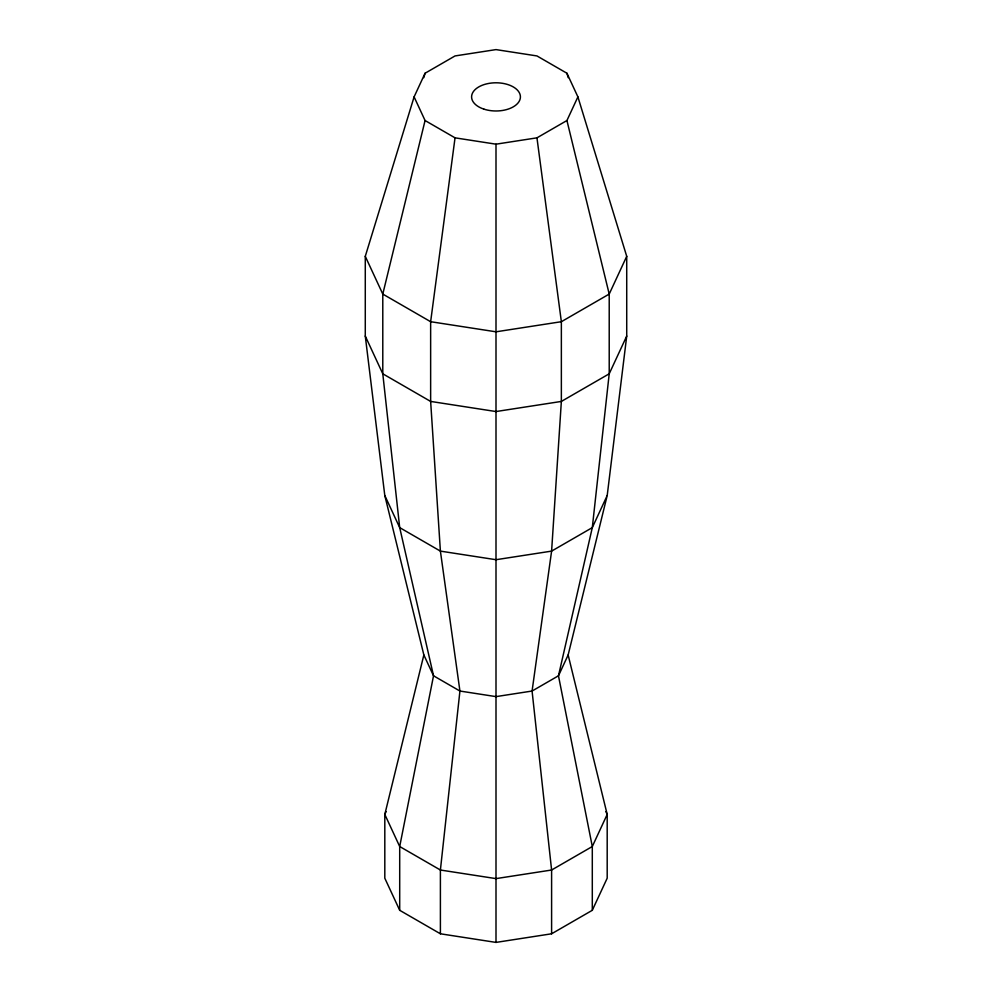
<?xml version="1.0" encoding="UTF-8"?>
<svg xmlns="http://www.w3.org/2000/svg" width="992" height="992" viewBox="0 0 992 992"><rect width="100%" height="100%" fill="white"/><g stroke="black" fill="none" stroke-linecap="round" stroke-linejoin="round"><path stroke-width="1.49" d="M607.203 495.516L626.721 336.065L626.721 256.333L577.902 96.881L566.928 73.247L536.957 55.936L496 49.6L455.043 55.936L425.072 73.247L414.098 96.881L365.279 256.333L365.279 336.065L384.797 495.516L423.857 654.968L433.529 675.788L459.928 691.04L496 696.62L532.072 691.04L558.471 675.788L568.143 654.968L607.203 495.516L592.298 527.62L558.471 675.788L592.298 846.523L592.298 910.296L551.602 933.794L496 942.4L440.398 933.794L399.702 910.296L384.809 878.205L384.809 814.42L423.857 654.968M414.098 96.881L425.072 120.528L455.043 137.838L430.64 321.706L430.64 401.425L440.398 551.118L459.928 691.04L440.398 870.021L440.398 933.794M425.072 120.528L382.788 294.078L382.788 373.798L399.702 527.62L433.529 675.788L399.702 846.523L399.702 910.296M423.77 77.698L425.072 73.247M455.043 137.838L496 144.175L536.957 137.838L566.928 120.528L577.902 96.881M626.721 256.333L609.212 294.078L609.212 373.798L592.298 527.62L551.602 551.118L496 559.711L440.398 551.118L399.702 527.62L384.797 495.516M386.099 811.63L384.809 814.42L399.702 846.523L440.398 870.021L496 878.614L551.602 870.021L592.298 846.523L607.191 814.42L568.143 654.968M626.721 336.065L609.212 373.798L561.36 401.425L496 411.544L430.64 401.425L382.788 373.798L365.279 336.065M592.298 910.296L607.191 878.205L607.191 814.42L605.901 811.63M365.279 256.333L382.788 294.078L430.64 321.706L496 331.812L561.36 321.706L609.212 294.078L566.928 120.528M566.928 73.247L568.23 77.698M536.957 137.838L561.36 321.706L561.36 401.425L551.602 551.118L532.072 691.04L551.602 870.021L551.602 933.794M496 144.175L496 942.4M483.798 109.095A24.416 14.099 0 0 0 520.416 96.881A24.416 14.099 0 0 0 483.798 84.68A24.416 14.099 0 0 0 483.798 109.095"/></g></svg>
